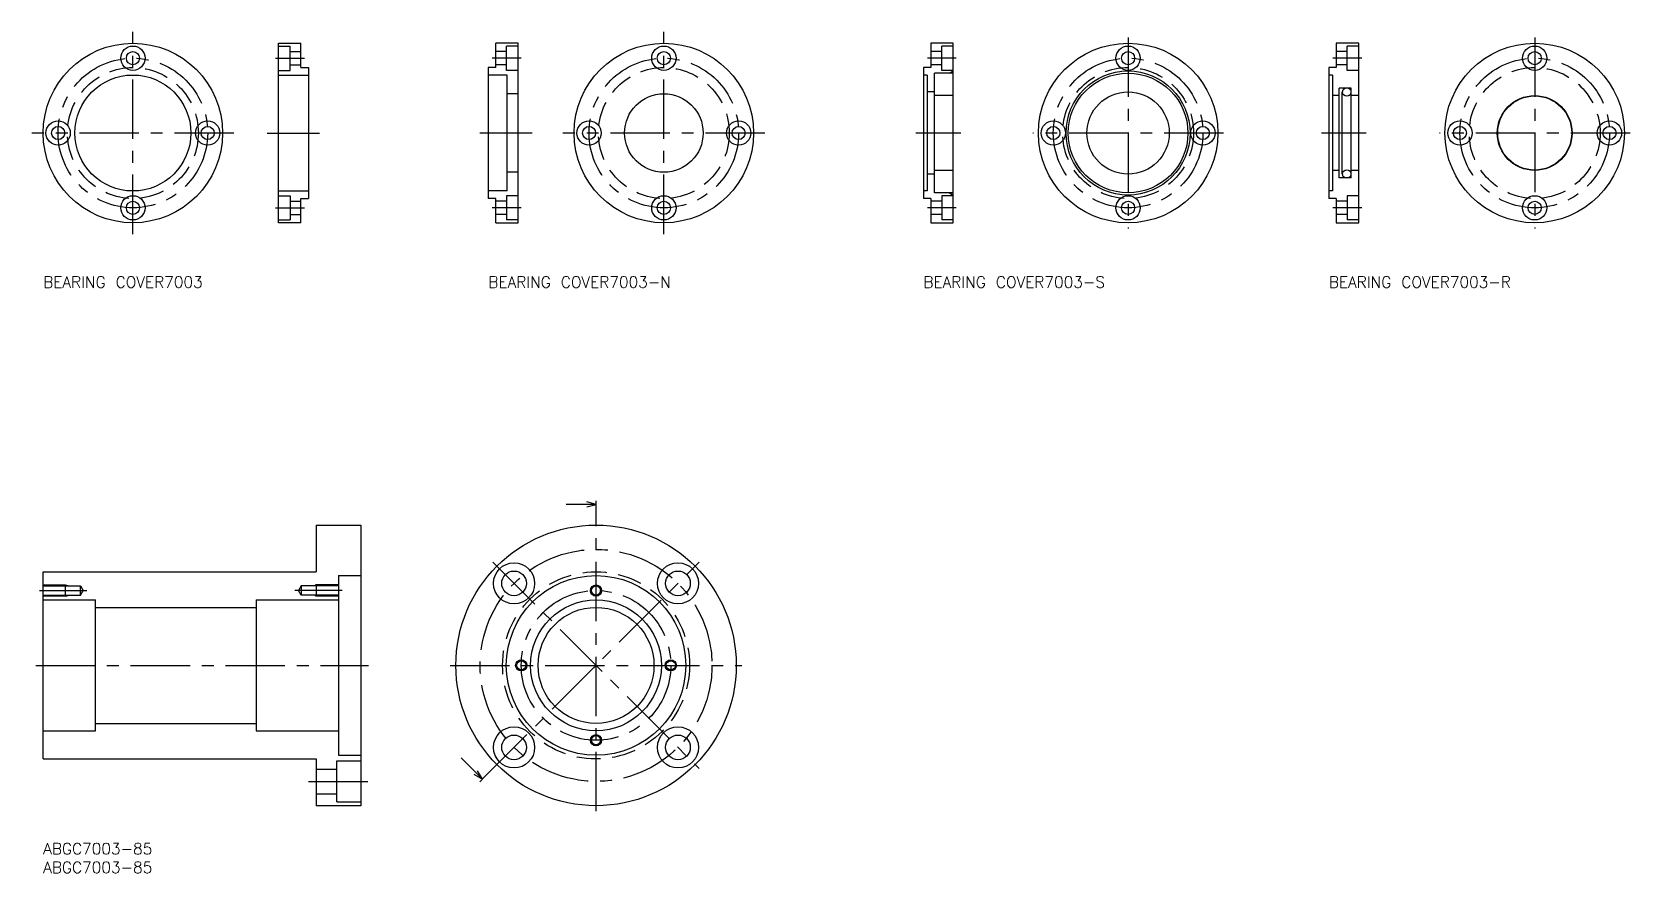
# Model space of a CAD drawing. Extents: x -3 to 424, y -8 to 217.
import ezdxf

# ---------------------------------------------------------------- set-up
doc = ezdxf.new("R2010")
doc.units = 0
doc.header["$LTSCALE"] = 0.5
doc.linetypes.add('CENTER', pattern=[50.8, 31.75, -6.35, 6.35, -6.35])
doc.linetypes.add('DASHED', pattern=[19.05, 12.7, -6.35])
for name, color, linetype in [('MSM_CENTER', 1, 'CENTER'), ('MSM_CONTINUOUS', 7, 'CONTINUOUS'), ('MSM_DASHED', 4, 'DASHED'), ('MSM_NARROW', 5, 'CONTINUOUS'), ('MSM_PART_NUMBER', 7, 'CONTINUOUS')]:
    doc.layers.add(name, color=color, linetype=linetype)
doc.styles.get("Standard").update_dxf_attribs({"font": 'txt.shx', "height": 3, "bigfont": 'bigfont.shx'})

# ---------------------------------------------------------------- blocks, each defined once
blk = doc.blocks.new('*U12')
at = {"layer": 'MSM_PART_NUMBER'}
blk.add_text('ABGC7003-85', height=3, dxfattribs=at).set_placement((0, -3))
blk = doc.blocks.new('*U13')
at = {"layer": 'MSM_PART_NUMBER'}
blk.add_text('ABGC7003-85', height=3, dxfattribs=at).set_placement((0, -8))
blk = doc.blocks.new('*U14')
at = {"layer": 'MSM_PART_NUMBER'}
blk.add_text('BEARING COVER7003', height=3, dxfattribs=at).set_placement((0, 148.45))
blk = doc.blocks.new('*U15')
at = {"layer": 'MSM_PART_NUMBER'}
blk.add_text('BEARING COVER7003-N', height=3, dxfattribs=at).set_placement((119.06, 148.45))
blk = doc.blocks.new('*U16')
at = {"layer": 'MSM_PART_NUMBER'}
blk.add_text('BEARING COVER7003-S', height=3, dxfattribs=at).set_placement((235.43, 148.45))
blk = doc.blocks.new('*U17')
at = {"layer": 'MSM_PART_NUMBER'}
blk.add_text('BEARING COVER7003-R', height=3, dxfattribs=at).set_placement((343.87, 148.45))

msp = doc.modelspace()

# ---------------------------------------------------------------- linework, layer by layer
at = {"layer": 'MSM_CENTER'}
for p, q in [((24, 162.79), (24, 216.79)), ((166.01, 162.79), (166.01, 216.79)), ((290.18, 215.29), (290.18, 164.29)), ((398.93, 215.29), (398.93, 164.29)), ((62.15, 209.79), (69.88, 209.79)), ((127.86, 209.79), (120.13, 209.79)), ((244.23, 209.79), (236.49, 209.79)), ((352.67, 209.79), (344.94, 209.79)), ((51, 189.79), (-3, 189.79)), ((59.95, 189.79), (73.95, 189.79)), ((130.78, 189.79), (116.78, 189.79)), ((193.01, 189.79), (139.01, 189.79)), ((245.43, 189.79), (233.43, 189.79)), ((315.68, 189.79), (264.68, 189.79)), ((353.87, 189.79), (341.87, 189.79)), ((424.43, 189.79), (373.43, 189.79)), ((62.15, 169.79), (69.88, 169.79)), ((127.86, 169.79), (120.13, 169.79)), ((244.23, 169.79), (236.49, 169.79)), ((352.67, 169.79), (344.94, 169.79)), ((147.87, 8.5), (147.87, 90.5)), ((118.17, 17.8), (175.45, 75.08)), ((120.3, 75.08), (175.45, 19.92)), ((-1, 67.5), (11.71, 67.5)), ((80, 67.5), (67.29, 67.5)), ((-2, 47.5), (87, 47.5)), ((108.87, 47.5), (186.87, 47.5)), ((71, 16.5), (87, 16.5))]:
    msp.add_line(p, q, dxfattribs=at)
for centre, radius in [((24, 189.79), 20), ((166.01, 189.79), 20), ((290.18, 189.79), 20), ((398.93, 189.79), 20), ((147.87, 47.5), 31), ((147.87, 47.5), 20)]:
    msp.add_circle(centre, radius, dxfattribs=at)
at = {"layer": 'MSM_CONTINUOUS'}
for p, q in [((62.95, 165.79), (62.95, 213.79)), ((62.95, 213.79), (68.95, 213.79)), ((68.95, 207.29), (68.95, 213.79)), ((127.06, 213.79), (121.06, 213.79)), ((121.06, 207.29), (121.06, 213.79)), ((127.06, 165.79), (127.06, 213.79)), ((237.43, 213.79), (237.43, 207.29)), ((243.43, 213.79), (237.43, 213.79)), ((243.43, 165.79), (243.43, 213.79)), ((351.87, 213.79), (345.87, 213.79)), ((345.87, 213.79), (345.87, 207.29)), ((351.87, 165.79), (351.87, 213.79)), ((62.95, 213.04), (66.05, 213.04)), ((66.05, 206.54), (66.05, 213.04)), ((66.05, 211.54), (68.95, 211.54)), ((123.96, 211.54), (121.06, 211.54)), ((123.96, 206.54), (123.96, 213.04)), ((127.06, 213.04), (123.96, 213.04)), ((240.33, 211.54), (237.43, 211.54)), ((243.43, 213.04), (240.33, 213.04)), ((240.33, 206.54), (240.33, 213.04)), ((348.77, 211.54), (345.87, 211.54)), ((348.77, 206.54), (348.77, 213.04)), ((351.87, 213.04), (348.77, 213.04)), ((62.95, 206.54), (66.05, 206.54)), ((62.95, 205.29), (70.95, 205.29)), ((66.05, 208.04), (68.95, 208.04)), ((68.95, 207.29), (70.95, 207.29)), ((70.95, 207.29), (70.95, 172.29)), ((119.06, 207.29), (119.06, 172.29)), ((121.06, 207.29), (119.06, 207.29)), ((124.06, 205.29), (119.06, 205.29)), ((123.96, 208.04), (121.06, 208.04)), ((127.06, 206.54), (123.96, 206.54)), ((124.06, 174.29), (124.06, 205.29)), ((235.43, 207.29), (235.43, 172.29)), ((237.43, 207.29), (235.43, 207.29)), ((236.43, 205.29), (235.43, 205.29)), ((236.43, 205.29), (236.43, 174.29)), ((240.33, 208.04), (237.43, 208.04)), ((238.43, 173.79), (238.43, 205.79)), ((243.43, 205.79), (238.43, 205.79)), ((243.43, 206.54), (240.33, 206.54)), ((242.43, 205.79), (243.43, 206.37)), ((343.87, 207.29), (343.87, 172.29)), ((345.87, 207.29), (343.87, 207.29)), ((344.87, 205.29), (343.87, 205.29)), ((344.87, 205.29), (344.87, 174.29)), ((348.77, 208.04), (345.87, 208.04)), ((351.87, 206.54), (348.77, 206.54)), ((349.87, 201.79), (346.67, 201.79)), ((346.67, 177.79), (346.67, 201.79)), ((349.87, 177.79), (349.87, 201.79)), ((127.06, 200.29), (124.06, 200.29)), ((238.43, 200.79), (236.43, 200.79)), ((243.43, 199.79), (238.43, 199.79)), ((346.67, 199.79), (344.87, 199.79)), ((347.47, 178.84), (347.47, 200.74)), ((351.87, 199.79), (349.87, 199.79)), ((243.43, 179.79), (238.43, 179.79)), ((346.67, 179.79), (344.87, 179.79)), ((351.87, 179.79), (349.87, 179.79)), ((127.06, 179.29), (124.06, 179.29)), ((238.43, 178.79), (236.43, 178.79)), ((349.87, 177.79), (346.67, 177.79)), ((62.95, 174.29), (70.95, 174.29)), ((62.95, 173.04), (66.05, 173.04)), ((66.05, 173.04), (66.05, 166.54)), ((66.05, 171.54), (68.95, 171.54)), ((68.95, 172.29), (70.95, 172.29)), ((68.95, 165.79), (68.95, 172.29)), ((124.06, 174.29), (119.06, 174.29)), ((121.06, 172.29), (119.06, 172.29)), ((121.06, 165.79), (121.06, 172.29)), ((123.96, 171.54), (121.06, 171.54)), ((123.96, 173.04), (123.96, 166.54)), ((127.06, 173.04), (123.96, 173.04)), ((236.43, 174.29), (235.43, 174.29)), ((237.43, 172.29), (235.43, 172.29)), ((237.43, 172.29), (237.43, 165.79)), ((240.33, 171.54), (237.43, 171.54)), ((243.43, 173.79), (238.43, 173.79)), ((243.43, 173.04), (240.33, 173.04)), ((240.33, 173.04), (240.33, 166.54)), ((242.43, 173.79), (243.43, 173.21)), ((344.87, 174.29), (343.87, 174.29)), ((345.87, 172.29), (343.87, 172.29)), ((345.87, 172.29), (345.87, 165.79)), ((348.77, 171.54), (345.87, 171.54)), ((348.77, 173.04), (348.77, 166.54)), ((351.87, 173.04), (348.77, 173.04)), ((66.05, 168.04), (68.95, 168.04)), ((123.96, 168.04), (121.06, 168.04)), ((240.33, 168.04), (237.43, 168.04)), ((348.77, 168.04), (345.87, 168.04)), ((62.95, 166.54), (66.05, 166.54)), ((68.95, 165.79), (62.95, 165.79)), ((121.06, 165.79), (127.06, 165.79)), ((127.06, 166.54), (123.96, 166.54)), ((237.43, 165.79), (243.43, 165.79)), ((243.43, 166.54), (240.33, 166.54)), ((345.87, 165.79), (351.87, 165.79)), ((351.87, 166.54), (348.77, 166.54)), ((147.87, 90.5), (145.37, 91.17)), ((145.37, 89.83), (147.87, 90.5)), ((147.87, 89.5), (147.87, 91.5)), ((73, 85), (85, 85)), ((73, 85), (73, 72.5)), ((85, 85), (85, 10)), ((0, 72.5), (73, 72.5)), ((0, 22.5), (0, 72.5)), ((0, 68.73), (10, 68.73)), ((6, 66), (6, 69)), ((10, 66.27), (10, 68.73)), ((10, 68.73), (10.71, 67.5)), ((69, 68.73), (68.29, 67.5)), ((79, 68.73), (69, 68.73)), ((69, 68.73), (69, 66.27)), ((73, 69), (73, 66)), ((79, 71.5), (85, 71.5)), ((79, 71.5), (79, 23.5)), ((0, 66.27), (10, 66.27)), ((0, 65), (14, 65)), ((10, 66.27), (10.71, 67.5)), ((14, 30), (14, 65)), ((57, 65), (79, 65)), ((57, 65), (57, 30)), ((69, 66.27), (68.29, 67.5)), ((79, 66.27), (69, 66.27)), ((14, 63), (57, 63)), ((146.46, 46.09), (147.87, 47.5)), ((147.87, 47.5), (147.87, 49.5)), ((0, 30), (14, 30)), ((14, 32), (57, 32)), ((57, 30), (79, 30)), ((0, 22.5), (73, 22.5)), ((73, 22.5), (73, 10)), ((78.5, 11), (78.5, 22)), ((78.5, 22), (85, 22)), ((79, 23.5), (85, 23.5)), ((117.47, 17.09), (111.81, 22.75)), ((73, 19.8), (78.5, 19.8)), ((115.23, 18.39), (117.47, 17.09)), ((117.47, 17.09), (116.17, 19.34)), ((116.76, 16.39), (118.17, 17.8)), ((73, 13.2), (78.5, 13.2)), ((85, 10), (73, 10)), ((78.5, 11), (85, 11))]:
    msp.add_line(p, q, dxfattribs=at)
msp.add_lwpolyline([(147.87, 90.5), (139.87, 90.5)], dxfattribs=at)
for centre, radius in [((24, 189.79), 24), ((166.01, 189.79), 24), ((290.18, 189.79), 24), ((398.93, 189.79), 24), ((24, 209.79), 3.25), ((24, 209.79), 1.75), ((166.01, 209.79), 3.25), ((166.01, 209.79), 1.75), ((290.18, 209.79), 3.25), ((290.18, 209.79), 1.75), ((398.93, 209.79), 3.25), ((398.93, 209.79), 1.75), ((24, 189.79), 15.5), ((290.18, 189.79), 16.58), ((290.18, 189.79), 16), ((166.01, 189.79), 10.5), ((290.18, 189.79), 11), ((398.93, 189.79), 10), ((398.93, 189.79), 9.9), ((4, 189.79), 3.25), ((44, 189.79), 3.25), ((146.01, 189.79), 3.25), ((186.01, 189.79), 3.25), ((270.18, 189.79), 3.25), ((310.18, 189.79), 3.25), ((378.93, 189.79), 3.25), ((418.93, 189.79), 3.25), ((4, 189.79), 1.75), ((44, 189.79), 1.75), ((146.01, 189.79), 1.75), ((186.01, 189.79), 1.75), ((270.18, 189.79), 1.75), ((310.18, 189.79), 1.75), ((378.93, 189.79), 1.75), ((418.93, 189.79), 1.75), ((24, 169.79), 3.25), ((24, 169.79), 1.75), ((166.01, 169.79), 3.25), ((166.01, 169.79), 1.75), ((290.18, 169.79), 3.25), ((290.18, 169.79), 1.75), ((398.93, 169.79), 3.25), ((398.93, 169.79), 1.75), ((147.87, 47.5), 37.5), ((125.95, 69.42), 5.5), ((125.95, 69.42), 3.3), ((169.79, 69.42), 5.5), ((169.79, 69.42), 3.3), ((147.87, 47.5), 24), ((147.87, 67.5), 1.23), ((147.87, 47.5), 17.5), ((147.87, 47.5), 15.5), ((127.87, 47.5), 1.23), ((167.87, 47.5), 1.23), ((125.95, 25.58), 5.5), ((169.79, 25.58), 5.5), ((125.95, 25.58), 3.3), ((147.87, 27.5), 1.23), ((169.79, 25.58), 3.3)]:
    msp.add_circle(centre, radius, dxfattribs=at)
for centre, radius, start, end in [((348.37, 200.74), 0.902, 130.4647, 229.5353), ((348.67, 200.54), 1.25, 45.2696, 134.7304), ((348.97, 200.74), 0.902, 310.4647, 49.5353), ((348.67, 200.95), 1.25, 225.2696, 314.7304), ((348.37, 178.84), 0.902, 130.4647, 229.5353), ((348.67, 178.64), 1.25, 45.2696, 134.7304), ((348.97, 178.84), 0.902, 310.4647, 49.5353), ((348.67, 179.05), 1.25, 225.2696, 314.7304)]:
    msp.add_arc(centre, radius, start, end, dxfattribs=at)
at = {"layer": 'MSM_DASHED'}
for centre, radius in [((24, 189.79), 17.5), ((166.01, 189.79), 17.5), ((290.18, 189.79), 17.5), ((398.93, 189.79), 17.5), ((147.87, 47.5), 25)]:
    msp.add_circle(centre, radius, dxfattribs=at)
at = {"layer": 'MSM_NARROW'}
for p, q in [((0, 69), (6, 69)), ((6, 69), (7, 68.73)), ((73, 69), (72.53, 68.73)), ((79, 69), (73, 69)), ((6, 66), (0, 66)), ((6, 66), (7, 66.27)), ((73, 66), (72.53, 66.27)), ((79, 66), (73, 66))]:
    msp.add_line(p, q, dxfattribs=at)
for centre in [(147.87, 67.5), (127.87, 47.5), (167.87, 47.5), (147.87, 27.5)]:
    msp.add_circle(centre, 1.5, dxfattribs=at)

# ---------------------------------------------------------------- block references
at = {"layer": 'MSM_CONTINUOUS'}
for name in ['*U14', '*U15', '*U16', '*U17', '*U12', '*U13']:
    msp.add_blockref(name, (0, 0), dxfattribs=at)

doc.saveas('drawing.dxf')
